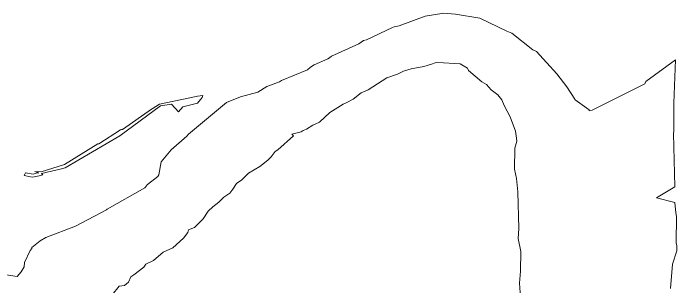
# Model space of a CAD drawing. Header units: metres. Extents: x 809241 to 811075, y 9156873 to 9158251.
# Drawn here: x 810242.5 to 810389.6, y 9157034.4 to 9157095 of the extents above; entities that cross this region are included whole.
import ezdxf

# ---------------------------------------------------------------- set-up
doc = ezdxf.new("R2010")
doc.units = ezdxf.units.M
doc.layers.add('C-TOPO-MAJR', color=9, linetype='Continuous')

msp = doc.modelspace()

# ---------------------------------------------------------------- linework, layer by layer
at = {"layer": 'C-TOPO-MAJR', "color": 9, "linetype": 'Continuous', "lineweight": 5}
for points, elevation in [([(810388.23, 9157034.03), (810388.66, 9157039.43), (810389.59, 9157042.37), (810389.6, 9157043.48), (810389.46, 9157044.13), (810389.54, 9157049.98), (810389.39, 9157050.75), (810389.14, 9157053.04), (810385.13, 9157054.14), (810389.17, 9157056.56), (810388.91, 9157068.38), (810388.95, 9157068.88), (810388.97, 9157075.13), (810389.32, 9157084.75), (810382.73, 9157079.92), (810382.5, 9157079.39), (810370.87, 9157073.57), (810370.15, 9157073.37), (810370.19, 9157073.64), (810367.07, 9157075.88), (810367.01, 9157076.01), (810365.26, 9157078.76), (810363.05, 9157081.58), (810358.52, 9157086.53), (810357.7, 9157086.97), (810353.06, 9157090.64), (810351.94, 9157091.07), (810345.96, 9157093.95), (810340.58, 9157094.86), (810337.96, 9157095.05), (810333.84, 9157094.43), (810328.07, 9157092.29), (810327.66, 9157092.17), (810326.99, 9157092.03), (810326.59, 9157091.91), (810320.79, 9157089.19), (810320.17, 9157088.97), (810319.12, 9157088.3), (810313.09, 9157085.54), (810312.62, 9157085.16), (810312.23, 9157084.95), (810309.21, 9157083.6), (810308.4, 9157083.11), (810307.77, 9157082.5), (810301.96, 9157080.11), (810301.54, 9157079.84), (810298.72, 9157078.81), (810296.76, 9157077.58), (810292.91, 9157076.51), (810289.78, 9157075.22), (810281.38, 9157068.2), (810281.02, 9157067.78), (810277.52, 9157064.73), (810275.32, 9157062.11), (810274.82, 9157059.22), (810274.54, 9157058.82), (810272.31, 9157057.09), (810271.88, 9157056.59), (810271.86, 9157056.49), (810271.72, 9157056.3), (810263.37, 9157051.58), (810263.28, 9157051.49), (810263.17, 9157051.42), (810256.3, 9157047.86), (810249.72, 9157045.33), (810248.52, 9157044.59), (810246.66, 9157043.09), (810246.6, 9157042.88), (810246.24, 9157042.43), (810245.02, 9157039.75), (810244.9, 9157038.83), (810244.3, 9157037.73), (810243.39, 9157036.67), (810240.98, 9157037.01)], 2610), ([(810355.17, 9157028.94), (810354.72, 9157035.19), (810354.96, 9157037.84), (810355.01, 9157042.23), (810354.46, 9157045.11), (810354.63, 9157047.32), (810354.38, 9157055.42), (810354.04, 9157058.41), (810353.61, 9157060.5), (810353.73, 9157065.09), (810354.13, 9157066.68), (810354.09, 9157067.38), (810353.88, 9157068.87), (810352.67, 9157072.1), (810351.35, 9157074.61), (810350.79, 9157075.88), (810349.94, 9157076.95), (810348.45, 9157078.08), (810347.4, 9157079.22), (810346.4, 9157079.85), (810343.41, 9157082.33), (810343.22, 9157082.85), (810341.61, 9157083.81), (810336.61, 9157084.13), (810336.04, 9157084.04), (810335.24, 9157083.74), (810333.53, 9157083.24), (810330.71, 9157082.7), (810329.04, 9157082.19), (810327.72, 9157081.57), (810325.3, 9157080.69), (810321.2, 9157078.09), (810319.61, 9157077.37), (810317.9, 9157076), (810316.47, 9157075.23), (810315.67, 9157074.87), (810312.71, 9157073.07), (810310.4, 9157070.86), (810308.95, 9157070.26), (810307.51, 9157069.33), (810306.82, 9157069.08), (810306.33, 9157068.78), (810304.25, 9157068.2), (810304.61, 9157067.88), (810301.18, 9157064.75), (810300.57, 9157064.37), (810299.71, 9157063.17), (810298.97, 9157062.46), (810297.21, 9157061.03), (810294.65, 9157059.6), (810293.18, 9157058.11), (810292, 9157057.27), (810291.17, 9157056.03), (810290.5, 9157055.17), (810289.2, 9157054.28), (810288.1, 9157053.12), (810286.73, 9157052.11), (810285.75, 9157051.14), (810284.63, 9157049.44), (810282.73, 9157047.53), (810281.34, 9157047), (810281.23, 9157046.4), (810280.23, 9157045.18), (810277.86, 9157042.99), (810275.75, 9157042.07), (810273.63, 9157040.23), (810271.93, 9157039.37), (810271.44, 9157038.74), (810269.26, 9157037.03), (810268.55, 9157036.55), (810268.07, 9157035.38), (810267.19, 9157034.63), (810266, 9157034.53), (810262.89, 9157030.66)], 2620)]:
    msp.add_lwpolyline(points, dxfattribs=dict(at, elevation=elevation))
at = {"layer": 'C-TOPO-MAJR', "color": 9, "linetype": 'Continuous', "lineweight": 5, "elevation": 2610}
msp.add_lwpolyline([(810246.9, 9157059.33), (810245.25, 9157059.68), (810244.96, 9157059.05), (810246.34, 9157058.75), (810246.79, 9157058.73), (810248.24, 9157058.97), (810249.1, 9157059.24), (810248.77, 9157059.53), (810253.2, 9157060.51), (810254.04, 9157060.77), (810266.13, 9157067.87), (810275.18, 9157074.55), (810277.62, 9157074.86), (810279.13, 9157073.21), (810280.11, 9157074.32), (810283.39, 9157075.14), (810284.42, 9157076.37), (810284.51, 9157076.8), (810283.34, 9157076.66), (810283.06, 9157076.57), (810274.94, 9157074.85), (810273.31, 9157073.83), (810273.13, 9157073.8), (810266.77, 9157069.28), (810266.52, 9157069.24), (810266.29, 9157069.22), (810261.5, 9157066.11), (810261.29, 9157066.09), (810253.91, 9157061.51), (810248.67, 9157059.86), (810247.31, 9157059.95), (810248.19, 9157059.68), (810247.82, 9157059.66), (810246.9, 9157059.33)], close=True, dxfattribs=at)

doc.saveas('drawing.dxf')
